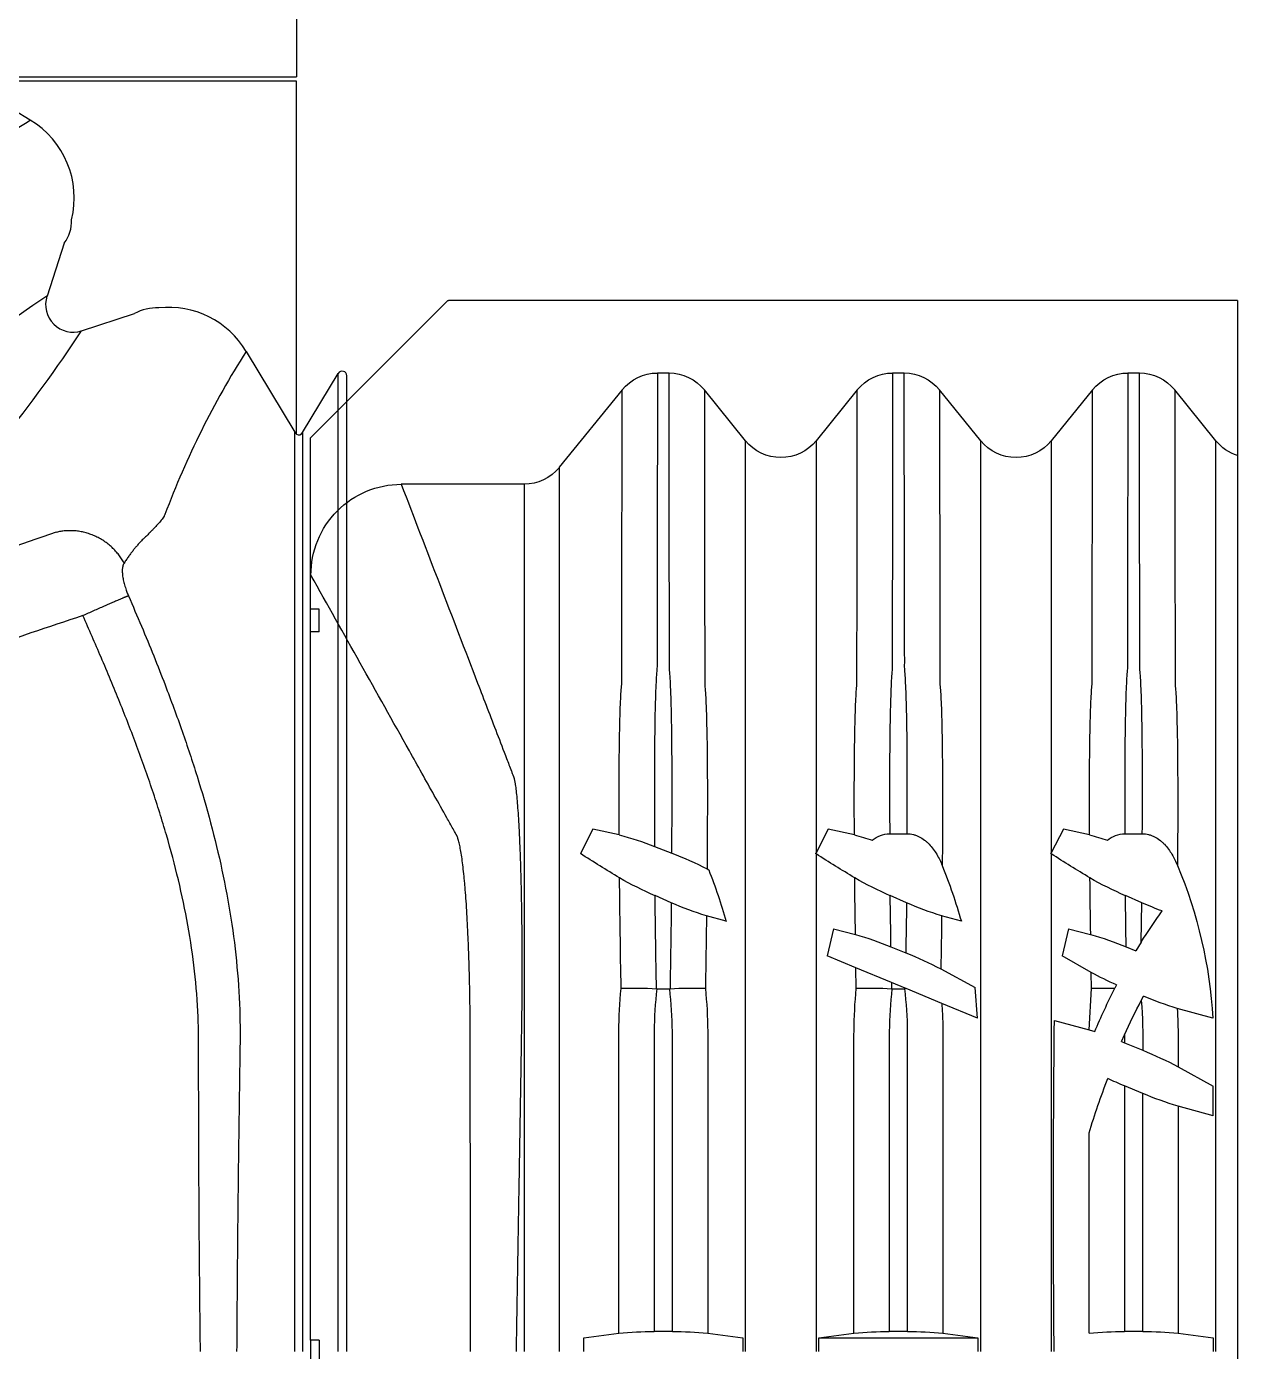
# Model space of a CAD drawing. Header units: millimetres. Extents: x -455371 to 117772, y -78417 to 116564.
# Drawn here: x -26198.7 to -25933, y 57300.9 to 57591.5 of the extents above; entities that cross this region are included whole.
import ezdxf

# ---------------------------------------------------------------- set-up
doc = ezdxf.new("R2010")
doc.units = ezdxf.units.MM
doc.layers.get('0').update_dxf_attribs({"color": 255})
doc.layers.add('BETON-STOP', color=141, linetype='Continuous')
doc.layers.add('Contorno-Cupolex', color=3, linetype='Continuous')
doc.layers.add('quote', color=5, linetype='Continuous', lineweight=15)

# ---------------------------------------------------------------- blocks, each defined once
blk = doc.blocks.new('Cupolex H50')
at = {"layer": 'Contorno-Cupolex', "linetype": 'Continuous'}
for p, q in [((19748.808, 10220.335), (19741.568, 10220.335)), ((19742.979, 10219.487), (19741.568, 10220.335)), ((19748.808, 10212.618), (19748.808, 10220.335)), ((19743.723, 10216.79), (19743.347, 10215.632)), ((19744.105, 10214.873), (19745.264, 10215.25)), ((19747.709, 10214.424), (19748.773, 10212.653)), ((19748.944, 10212.646), (19749.723, 10213.942)), ((19749.908, 10213.89), (19749.908, 10192.535)), ((19748.808, 10212.611), (19748.808, 10212.618)), ((19748.808, 10172.452), (19748.808, 10164.735)), ((19741.092, 10164.735), (19748.808, 10164.735))]:
    blk.add_line(p, q, dxfattribs=at)
for centre, radius, start, end in [((19732.671, 10235.755), 19.259, 290.4679, 302.3618), ((19741.956, 10217.783), 1.987, 346.0465, 59.0112), ((19743.106, 10217.267), 0.78, 322.3447, 2.7204), ((19759.615, 10190.882), 29.618, 123.3171, 134.7243), ((19743.918, 10215.445), 0.601, 161.8666, 288.1334), ((19745.761, 10214.347), 1.031, 88.098, 118.852), ((19746.005, 10213.401), 1.987, 30.9871, 96.0571), ((19719.313, 10231.176), 29.672, 315.2861, 326.6725), ((19763.951, 10204.095), 19.248, 147.544, 159.4332), ((19749.809, 10213.891), 0.0998, 359.2777, 149.0372), ((19748.859, 10212.705), 0.1, 210.9328, 239.6717), ((19748.858, 10212.696), 0.0994, 239.7705, 329.2578), ((19764.872, 10146.017), 67.882, 108.3064, 112.52778), ((19769.413, 10131.006), 81.647, 108.03721, 111.39913)]:
    blk.add_arc(centre, radius, start, end, dxfattribs=at)
for points, knots in [([(19749.723, 10207.324), (19749.723, 10207.363), (19749.723, 10207.398), (19749.723, 10207.46), (19749.723, 10207.485), (19749.723, 10207.704), (19749.723, 10207.899), (19749.723, 10208.484), (19749.723, 10208.874), (19749.723, 10210.825), (19749.723, 10212.385), (19749.723, 10213.942)], [0.2969026, 0.2969026, 0.2969026, 0.2969026, 0.3046875, 0.3046875, 0.3125, 0.3125, 0.375, 0.375, 0.5, 0.5, 1, 1, 1, 1]), ([(19748.773, 10197.227), (19748.773, 10197.476), (19748.773, 10197.725), (19748.773, 10198.276), (19748.773, 10198.579), (19748.773, 10199.183), (19748.773, 10199.485), (19748.773, 10200.088), (19748.773, 10200.39), (19748.773, 10200.988), (19748.773, 10201.279), (19748.773, 10201.848), (19748.773, 10202.126), (19748.773, 10202.668), (19748.773, 10202.933), (19748.773, 10203.687), (19748.773, 10204.141), (19748.773, 10204.948), (19748.773, 10205.286), (19748.773, 10205.693), (19748.773, 10205.813), (19748.773, 10206.011), (19748.773, 10206.089), (19748.773, 10206.182), (19748.773, 10206.207), (19748.773, 10206.254), (19748.773, 10206.278), (19748.773, 10206.348), (19748.773, 10206.396), (19748.773, 10206.631), (19748.773, 10206.819), (19748.773, 10207.385), (19748.773, 10207.761), (19748.773, 10209.646), (19748.773, 10211.153), (19748.773, 10212.653)], [0.0808693, 0.0808693, 0.0808693, 0.0808693, 0.09375, 0.09375, 0.109375, 0.109375, 0.125, 0.125, 0.140625, 0.140625, 0.15625, 0.15625, 0.171875, 0.171875, 0.1875, 0.1875, 0.21875, 0.21875, 0.25, 0.25, 0.265625, 0.265625, 0.28125, 0.28125, 0.2890625, 0.2890625, 0.296875, 0.296875, 0.3125, 0.3125, 0.375, 0.375, 0.5, 0.5, 1, 1, 1, 1]), ([(19745.929, 10210.856), (19745.928, 10210.853), (19745.925, 10210.846), (19745.919, 10210.833), (19745.906, 10210.809), (19745.876, 10210.759), (19745.825, 10210.696), (19745.76, 10210.625), (19745.708, 10210.569), (19745.655, 10210.514), (19745.61, 10210.469), (19745.57, 10210.428), (19745.538, 10210.397), (19745.505, 10210.365), (19745.458, 10210.322), (19745.399, 10210.263), (19745.337, 10210.194), (19745.283, 10210.129), (19745.235, 10210.07), (19745.186, 10210.007), (19745.137, 10209.939), (19745.086, 10209.868), (19745.052, 10209.817), (19745.035, 10209.792)], [0, 0, 0, 0, 0.016011, 0.032224, 0.064149, 0.128117, 0.255099, 0.326832, 0.398509, 0.451594, 0.506571, 0.540692, 0.57148, 0.599734, 0.634041, 0.695795, 0.755398, 0.795322, 0.835569, 0.876151, 0.917076, 0.958355, 1, 1, 1, 1]), ([(19748.944, 10210.731), (19748.944, 10209.866), (19748.944, 10209), (19748.944, 10207.757), (19748.944, 10207.381), (19748.944, 10206.816), (19748.944, 10206.628), (19748.944, 10206.393), (19748.944, 10206.345), (19748.944, 10206.251), (19748.944, 10206.21), (19748.944, 10206.085), (19748.944, 10206.006), (19748.944, 10205.81), (19748.944, 10205.69), (19748.944, 10205.281), (19748.944, 10204.944), (19748.944, 10204.343), (19748.944, 10204.127), (19748.944, 10203.673), (19748.944, 10203.435), (19748.944, 10202.686), (19748.944, 10202.135), (19748.944, 10201.284), (19748.944, 10200.995), (19748.944, 10200.404), (19748.944, 10200.101), (19748.944, 10199.496), (19748.944, 10199.193), (19748.944, 10198.588), (19748.944, 10198.285), (19748.944, 10197.377), (19748.944, 10196.772), (19748.944, 10195.104), (19748.944, 10194.041), (19748.944, 10192.978)], [0.2124485, 0.2124485, 0.2124485, 0.2124485, 0.5, 0.5, 0.625, 0.625, 0.6875, 0.6875, 0.703125, 0.703125, 0.71875, 0.71875, 0.734375, 0.734375, 0.75, 0.75, 0.78125, 0.78125, 0.796875, 0.796875, 0.8125, 0.8125, 0.84375, 0.84375, 0.859375, 0.859375, 0.875, 0.875, 0.890625, 0.890625, 0.90625, 0.90625, 0.9375, 0.9375, 0.9923835, 0.9923835, 0.9923835, 0.9923835]), ([(19745.035, 10209.792), (19745.033, 10209.789), (19745.029, 10209.782), (19745.023, 10209.771), (19745.018, 10209.759), (19745.013, 10209.747), (19745.009, 10209.733), (19745.006, 10209.719), (19745.003, 10209.704), (19744.997, 10209.672), (19744.994, 10209.616), (19744.999, 10209.527), (19745.015, 10209.425), (19745.038, 10209.332), (19745.062, 10209.254), (19745.08, 10209.201), (19745.097, 10209.154), (19745.113, 10209.114), (19745.124, 10209.087), (19745.13, 10209.074)], [0, 0, 0, 0, 0.031543, 0.062759, 0.093676, 0.12432, 0.154721, 0.184907, 0.214908, 0.244754, 0.371276, 0.495222, 0.622346, 0.74714, 0.810652, 0.87359, 0.915985, 0.958061, 1, 1, 1, 1]), ([(19745.13, 10209.074), (19745.226, 10208.852), (19745.415, 10208.415), (19745.683, 10207.765), (19745.984, 10207), (19746.307, 10206.125), (19746.754, 10204.783), (19747.123, 10203.419), (19747.385, 10202.017), (19747.519, 10200.951), (19747.572, 10200.056), (19747.576, 10199.431), (19747.571, 10199.077), (19747.562, 10198.553), (19747.552, 10197.768), (19747.533, 10196.369), (19747.514, 10194.625), (19747.505, 10193.229), (19747.5, 10192.535)], [0, 0, 0, 0, 0.042924, 0.084471, 0.124692, 0.188647, 0.249907, 0.375615, 0.438991, 0.50263, 0.566109, 0.597857, 0.613444, 0.628905, 0.690742, 0.752592, 0.876921, 1, 1, 1, 1]), ([(19746.707, 10192.535), (19746.703, 10192.885), (19746.695, 10193.585), (19746.682, 10194.984), (19746.673, 10196.383), (19746.669, 10197.783), (19746.667, 10198.57), (19746.668, 10199.094), (19746.668, 10199.435), (19746.655, 10200.025), (19746.59, 10200.865), (19746.442, 10201.867), (19746.232, 10202.86), (19746.013, 10203.678), (19745.816, 10204.328), (19745.606, 10204.976), (19745.319, 10205.782), (19744.941, 10206.753), (19744.545, 10207.706), (19744.267, 10208.337), (19744.133, 10208.64)], [0, 0, 0, 0, 0.063564, 0.127097, 0.254201, 0.31775, 0.381331, 0.397214, 0.41286, 0.44336, 0.504368, 0.565708, 0.627174, 0.688693, 0.719527, 0.750429, 0.81247, 0.874829, 0.93973, 1, 1, 1, 1]), ([(19749.723, 10199.303), (19749.723, 10199.365), (19749.723, 10199.426), (19749.723, 10199.642), (19749.723, 10199.796), (19749.723, 10200.258), (19749.723, 10200.564), (19749.723, 10201.176), (19749.723, 10201.482), (19749.723, 10202.373), (19749.723, 10202.938), (19749.723, 10203.745), (19749.723, 10204.008), (19749.723, 10204.507), (19749.723, 10204.744), (19749.723, 10205.195), (19749.723, 10205.409), (19749.723, 10205.813), (19749.723, 10206.004), (19749.723, 10206.525), (19749.723, 10206.812), (19749.723, 10207.148), (19749.723, 10207.245), (19749.723, 10207.324), (19749.723, 10207.324), (19749.723, 10207.324)], [0.1140744, 0.1140744, 0.1140744, 0.1140744, 0.1171875, 0.1171875, 0.125, 0.125, 0.140625, 0.140625, 0.15625, 0.15625, 0.1875, 0.1875, 0.203125, 0.203125, 0.21875, 0.21875, 0.234375, 0.234375, 0.25, 0.25, 0.28125, 0.28125, 0.296875, 0.296875, 0.2969026, 0.2969026, 0.2969026, 0.2969026]), ([(19749.723, 10192.535), (19749.723, 10193.771), (19749.723, 10195.007), (19749.723, 10196.861), (19749.723, 10197.479), (19749.723, 10198.406), (19749.723, 10198.716), (19749.723, 10199.118), (19749.723, 10199.21), (19749.723, 10199.303)], [0, 0, 0, 0, 0.0625, 0.0625, 0.09375, 0.09375, 0.109375, 0.109375, 0.1140744, 0.1140744, 0.1140744, 0.1140744]), ([(19748.773, 10192.535), (19748.773, 10193.744), (19748.773, 10194.952), (19748.773, 10196.516), (19748.773, 10196.872), (19748.773, 10197.227)], [0, 0, 0, 0, 0.0625, 0.0625, 0.08086931, 0.08086931, 0.08086931, 0.08086931])]:
    blk.add_open_spline(points, degree=3, knots=knots, dxfattribs=at)
for points in [[(19748.944, 10212.646), (19748.944, 10212.008), (19748.944, 10211.37), (19748.944, 10210.731)], [(19748.944, 10192.978), (19748.944, 10192.83), (19748.944, 10192.683), (19748.944, 10192.535)]]:
    blk.add_open_spline(points, degree=3, dxfattribs=at)
for points, weights in [([(19745.035, 10209.792), (19744.536, 10210.707), (19743.551, 10210.463)], [1, 0.77386842912, 1]), ([(19745.13, 10209.074), (19744.873, 10208.97), (19744.133, 10208.64)], [1, 0.838288024156, 1])]:
    blk.add_rational_spline(points, weights, degree=2, dxfattribs=at)
blk = doc.blocks.new('*U2216')
at = {"xscale": 10.01836209701863, "yscale": 10.01836209701863, "zscale": 10.01836209701863}
for p in [(-197296.95, -101829.74), (-197296.95, -102387.76)]:
    blk.add_blockref('Cupolex H50', p, dxfattribs=at)
blk = doc.blocks.new('*U2198')
at = {"layer": 'quote', "color": 0, "linetype": 'ByBlock', "lineweight": -2, "transparency": 16777216}
blk.add_blockref('*U2216', (2710, -1285), dxfattribs=at)
blk = doc.blocks.new('Bs H50 tacca 4')
at = {"layer": 'BETON-STOP'}
for p, q in [((19692.858, 10009.839), (19692.858, 10055.839)), ((19672.558, 10032.589), (19672.558, 10033.089)), ((19672.747, 10032.589), (19672.747, 10033.089)), ((19678.543, 10032.839), (19678.543, 10032.539)), ((19682.024, 10032.539), (19682.024, 10032.839)), ((19683.693, 10032.839), (19683.693, 10032.539)), ((19687.174, 10032.539), (19687.174, 10032.839)), ((19692.324, 10032.539), (19692.324, 10032.839)), ((19672.558, 10032.589), (19672.558, 10017.089)), ((19672.747, 10032.589), (19672.558, 10032.589)), ((19678.543, 10032.539), (19679.31, 10032.441)), ((19680.484, 10032.402), (19680.083, 10032.402)), ((19681.257, 10032.441), (19682.024, 10032.539)), ((19683.693, 10032.539), (19684.46, 10032.441)), ((19683.693, 10032.539), (19687.174, 10032.539)), ((19685.634, 10032.402), (19685.233, 10032.402)), ((19686.407, 10032.441), (19687.174, 10032.539)), ((19690.784, 10032.402), (19690.383, 10032.402)), ((19690.383, 10027.026), (19690.383, 10032.402)), ((19690.784, 10032.402), (19690.784, 10027.192)), ((19691.557, 10032.441), (19692.324, 10032.539)), ((19692.324, 10027.682), (19691.557, 10027.47)), ((19692.324, 10027.682), (19692.324, 10027.032)), ((19690.784, 10027.192), (19690.383, 10027.026)), ((19691.557, 10026.608), (19692.324, 10027.032)), ((19690.319, 10026.054), (19690.383, 10026.08)), ((19690.319, 10026.054), (19690.383, 10025.911)), ((19690.383, 10026.08), (19690.784, 10026.246)), ((19690.383, 10025.911), (19690.383, 10026.08)), ((19688.849, 10025.593), (19689.611, 10025.802)), ((19689.611, 10025.802), (19689.732, 10025.838)), ((19689.611, 10025.802), (19689.661, 10024.891)), ((19687.166, 10025.545), (19686.383, 10025.221)), ((19687.166, 10025.545), (19687.111, 10024.873)), ((19692.316, 10025.545), (19691.54, 10025.33)), ((19686.383, 10025.221), (19685.603, 10024.898)), ((19690.751, 10025.156), (19690.799, 10025.064)), ((19680.135, 10024.899), (19680.142, 10024.899)), ((19680.142, 10024.899), (19680.425, 10024.899)), ((19680.425, 10024.899), (19680.432, 10024.899)), ((19684.511, 10024.891), (19684.504, 10024.442)), ((19685.282, 10024.765), (19685.285, 10024.899)), ((19685.582, 10024.889), (19685.282, 10024.765)), ((19685.285, 10024.899), (19685.292, 10024.899)), ((19685.292, 10024.899), (19685.575, 10024.899)), ((19685.575, 10024.899), (19685.582, 10024.899)), ((19685.603, 10024.898), (19685.582, 10024.899)), ((19685.582, 10024.899), (19685.582, 10024.889)), ((19685.603, 10024.898), (19685.582, 10024.889)), ((19686.363, 10024.466), (19687.111, 10024.873)), ((19689.661, 10024.891), (19689.655, 10024.542)), ((19690.212, 10024.817), (19690.175, 10024.889)), ((19685.282, 10024.765), (19684.504, 10024.442)), ((19689.655, 10024.542), (19689.02, 10024.18)), ((19684.504, 10024.442), (19683.87, 10024.18)), ((19684.01, 10023.589), (19683.87, 10024.18)), ((19685.27, 10023.984), (19685.595, 10024.114)), ((19689.16, 10023.589), (19689.02, 10024.18)), ((19690.42, 10023.984), (19690.634, 10024.07)), ((19690.748, 10023.884), (19690.634, 10024.07)), ((19684.01, 10023.589), (19684.492, 10023.714)), ((19689.16, 10023.589), (19689.642, 10023.714)), ((19690.748, 10023.884), (19690.76, 10023.017)), ((19681.661, 10023.424), (19681.23, 10023.304)), ((19686.811, 10023.424), (19686.38, 10023.304)), ((19680.46, 10023.017), (19680.105, 10022.862)), ((19685.61, 10023.017), (19685.255, 10022.862)), ((19690.76, 10023.017), (19690.405, 10022.862)), ((19681.242, 10022.278), (19681.279, 10022.298)), ((19678.745, 10021.408), (19678.47, 10021.943)), ((19680.094, 10021.787), (19680.471, 10021.933)), ((19683.631, 10021.95), (19683.62, 10021.943)), ((19683.62, 10021.943), (19683.631, 10021.923)), ((19683.895, 10021.408), (19683.631, 10021.923)), ((19688.781, 10021.95), (19688.77, 10021.943)), ((19688.77, 10021.943), (19688.781, 10021.923)), ((19689.045, 10021.408), (19688.781, 10021.923)), ((19679.319, 10021.534), (19678.745, 10021.408)), ((19684.469, 10021.534), (19683.895, 10021.408)), ((19685.243, 10021.508), (19685.624, 10021.508)), ((19689.619, 10021.534), (19689.045, 10021.408)), ((19690.393, 10021.508), (19690.774, 10021.508)), ((19672.747, 10017.089), (19672.558, 10017.089)), ((19672.558, 10017.089), (19672.558, 10016.589)), ((19672.747, 10017.089), (19672.747, 10016.589)), ((19672.558, 10016.589), (19672.558, 10012.839)), ((19672.747, 10016.589), (19672.558, 10016.589)), ((19677.236, 10013.858), (19674.546, 10013.858)), ((19679.383, 10011.794), (19678.008, 10013.488)), ((19672.558, 10012.839), (19675.568, 10009.839)), ((19682.085, 10012.905), (19681.184, 10011.794)), ((19684.533, 10011.794), (19683.631, 10012.905)), ((19687.235, 10012.905), (19686.334, 10011.794)), ((19689.683, 10011.794), (19688.781, 10012.905)), ((19692.385, 10012.905), (19691.484, 10011.794)), ((19680.411, 10011.424), (19680.156, 10011.424)), ((19685.561, 10011.424), (19685.306, 10011.424)), ((19690.711, 10011.424), (19690.456, 10011.424)), ((19675.568, 10009.839), (19675.579, 10009.839)), ((19692.858, 10009.839), (19675.579, 10009.839))]:
    blk.add_line(p, q, dxfattribs=at)
for centre, radius, start, end in [((2553.481, 10023.349), 17123.758, 359.9682458, 0.0317539), ((20065.034, 10029.518), 376.206, 179.49431, 180.5979), ((19680.019, 10038.91), 6.508, 263.7467, 270.5633), ((19680.536, 10039.148), 6.746, 269.5571, 276.1329), ((19685.169, 10038.91), 6.508, 263.7467, 270.5633), ((19685.686, 10039.148), 6.746, 269.5571, 276.1329), ((19690.319, 10038.91), 6.508, 263.7467, 270.5633), ((19690.836, 10039.148), 6.746, 269.5571, 276.1329), ((19705.558, 10032.839), 16.65, 196.695, 201.0224), ((19693.647, 10020.46), 7.315, 106.6014, 113.039), ((19694.484, 10017.116), 10.725, 112.48, 114.6154), ((19687.603, 10034.049), 8.426, 292.1768, 297.9822), ((19671.171, 10026.231), 20.389, 357.4673, 1.0599), ((19679.604, 10026.035), 11.182, 355.4915, 1.0836), ((19703.083, 10031.488), 14.498, 202.9378, 207.0784), ((19705.558, 10032.839), 16.682, 204.537, 207.423), ((19682.218, 10026.124), 10.115, 337.204, 356.7172), ((19693.586, 10018.449), 7.179, 106.5599, 112.8486), ((20031.969, 10018.655), 352.663, 178.9869, 179.37962), ((19679.654, 10033.818), 8.932, 268.1218, 273.0874), ((20098.832, 10017.694), 418.759, 179.01414, 179.29279), ((19680.913, 10033.818), 8.932, 266.9126, 271.8782), ((19237.634, 10017.317), 442.863, 0.73746, 0.98095), ((19111.745, 10015.246), 569.543, 0.81069, 0.97029), ((19684.804, 10033.818), 8.932, 268.1218, 273.0874), ((19693.121, 10018.237), 7.195, 113.8499, 118.8003), ((19689.941, 10032.001), 7.116, 267.7431, 271.8822), ((19682.588, 10031.697), 8.157, 291.6267, 297.5629), ((19250.396, 10017.257), 436.026, 0.79467, 0.94735), ((19682.612, 10030.383), 6.93, 285.7431, 292.5557), ((20008.511, 10018.99), 323.28, 179.11496, 179.31372), ((19336.282, 10018.626), 349.356, 0.7202, 0.90021), ((19687.762, 10030.383), 6.93, 285.7431, 292.5557), ((20013.661, 10018.99), 323.28, 179.11496, 179.31372), ((19925.582, 10020.051), 241.117, 179.12954, 179.42423), ((19930.732, 10020.051), 241.117, 179.12954, 179.42423), ((19701.177, 10030.356), 12.274, 211.8239, 215.6812), ((19669.39, 10026.959), 12.77, 338.5951, 343.9327), ((19674.405, 10027.002), 12.912, 338.1933, 343.9131), ((19683.074, 10017.184), 6.392, 106.7661, 114.1399), ((19688.224, 10017.184), 6.392, 106.7661, 114.1399), ((19694.279, 10014.933), 8.817, 110.3864, 113.5188), ((19682.961, 10016.173), 7.274, 113.1216, 119.9777), ((19688.111, 10016.173), 7.274, 113.1216, 119.9777), ((19693.261, 10016.173), 7.274, 113.1216, 119.9777), ((19698.453, 9990.638), 37.139, 120.9975, 122.5513), ((19677.832, 10028.868), 7.42, 290.8357, 297.3599), ((19703.713, 9990.459), 37.349, 121.0006, 122.527), ((19708.863, 9990.459), 37.349, 121.0006, 122.527), ((19677.802, 10027.504), 6.159, 284.2636, 291.852), ((19683.423, 10025.861), 4.451, 283.5966, 288.8246), ((19685.256, 10022.14), 0.633, 231.1137, 268.7361), ((19688.573, 10025.861), 4.451, 283.5966, 288.8246), ((19690.406, 10022.14), 0.633, 231.1137, 268.7361), ((19674.551, 10015.839), 1.981, 179.6725, 269.8751), ((19677.234, 10012.863), 0.995, 38.9222, 89.9155), ((19682.858, 10012.283), 0.992, 38.8507, 141.1493), ((19688.008, 10012.283), 0.992, 38.8507, 141.1493), ((19693.158, 10012.283), 0.992, 107.5957, 141.1493), ((19680.157, 10012.419), 0.995, 218.9229, 269.9147), ((19680.409, 10012.419), 0.996, 270.0934, 321.069), ((19685.307, 10012.419), 0.995, 218.9229, 269.9147), ((19685.559, 10012.419), 0.996, 270.0934, 321.069), ((19690.457, 10012.419), 0.995, 218.9229, 269.9147), ((19690.709, 10012.419), 0.996, 270.0934, 321.069)]:
    blk.add_arc(centre, radius, start, end, dxfattribs=at)
for points, knots in [([(19676.066, 10032.839), (19676.064, 10031.666), (19676.062, 10030.493), (19676.06, 10028.733), (19676.059, 10028.146), (19676.058, 10027.266), (19676.058, 10026.973), (19676.057, 10026.607), (19676.057, 10026.533), (19676.057, 10026.387), (19676.057, 10026.314), (19676.057, 10026.204), (19676.057, 10026.167), (19676.057, 10026.111), (19676.057, 10026.093), (19676.057, 10026.056), (19676.057, 10026.037), (19676.057, 10025.982), (19676.057, 10025.946), (19676.057, 10025.896), (19676.057, 10025.88), (19676.056, 10025.849), (19676.056, 10025.833), (19676.056, 10025.756), (19676.056, 10025.696), (19676.055, 10025.576), (19676.055, 10025.515), (19676.053, 10025.334), (19676.052, 10025.215), (19676.048, 10024.983), (19676.046, 10024.869), (19676.041, 10024.644), (19676.038, 10024.532), (19676.032, 10024.311), (19676.028, 10024.202), (19676.022, 10024.04), (19676.02, 10023.986), (19676.016, 10023.88), (19676.014, 10023.827), (19676.007, 10023.671), (19676.002, 10023.57), (19675.992, 10023.375), (19675.986, 10023.28), (19675.975, 10023.096), (19675.969, 10023.007), (19675.957, 10022.834), (19675.95, 10022.751), (19675.94, 10022.631), (19675.936, 10022.592), (19675.929, 10022.515), (19675.926, 10022.478), (19675.915, 10022.369), (19675.908, 10022.3), (19675.892, 10022.171), (19675.885, 10022.111), (19675.869, 10021.998), (19675.861, 10021.946), (19675.844, 10021.849), (19675.836, 10021.805), (19675.819, 10021.725), (19675.81, 10021.69), (19675.797, 10021.642), (19675.793, 10021.628), (19675.786, 10021.607), (19675.784, 10021.6), (19675.78, 10021.588), (19675.777, 10021.582), (19675.773, 10021.57), (19675.771, 10021.565), (19675.766, 10021.555), (19675.764, 10021.55), (19675.761, 10021.543), (19675.76, 10021.541), (19675.758, 10021.537), (19675.757, 10021.535), (19675.754, 10021.531), (19675.753, 10021.529), (19675.751, 10021.525), (19675.75, 10021.523), (19675.747, 10021.519), (19675.746, 10021.516), (19675.744, 10021.512), (19675.742, 10021.51), (19675.74, 10021.505), (19675.738, 10021.502), (19675.735, 10021.497), (19675.734, 10021.495), (19675.727, 10021.482), (19675.721, 10021.472), (19675.704, 10021.441), (19675.693, 10021.421), (19675.636, 10021.319), (19675.59, 10021.238), (19675.453, 10020.994), (19675.362, 10020.831), (19675.088, 10020.343), (19674.906, 10020.017), (19674.006, 10018.411), (19673.288, 10017.131), (19672.57, 10015.85)], [0, 0, 0, 0, 0.063018, 0.063018, 0.094527, 0.094527, 0.110281, 0.110281, 0.11422, 0.11422, 0.118158, 0.118158, 0.120128, 0.120128, 0.121112, 0.121112, 0.122097, 0.122097, 0.124066, 0.124066, 0.125051, 0.125051, 0.126036, 0.126036, 0.129974, 0.129974, 0.133913, 0.133913, 0.14179, 0.14179, 0.149667, 0.149667, 0.157545, 0.157545, 0.165422, 0.165422, 0.16936, 0.16936, 0.173299, 0.173299, 0.181176, 0.181176, 0.189054, 0.189054, 0.196931, 0.196931, 0.204808, 0.204808, 0.208747, 0.208747, 0.212685, 0.212685, 0.220562, 0.220562, 0.22844, 0.22844, 0.236317, 0.236317, 0.244194, 0.244194, 0.252071, 0.252071, 0.25601, 0.25601, 0.257979, 0.257979, 0.259949, 0.259949, 0.261918, 0.261918, 0.263887, 0.263887, 0.264872, 0.264872, 0.265857, 0.265857, 0.266841, 0.266841, 0.267826, 0.267826, 0.268811, 0.268811, 0.269795, 0.269795, 0.27078, 0.27078, 0.271764, 0.271764, 0.275703, 0.275703, 0.28358, 0.28358, 0.315089, 0.315089, 0.378107, 0.378107, 0.504143, 0.504143, 1, 1, 1, 1]), ([(19674.546, 10013.858), (19675.104, 10015.309), (19675.661, 10016.759), (19676.36, 10018.577), (19676.501, 10018.944), (19676.712, 10019.494), (19676.782, 10019.677), (19676.888, 10019.952), (19676.923, 10020.043), (19676.967, 10020.158), (19676.976, 10020.181), (19676.989, 10020.215), (19676.994, 10020.227), (19676.999, 10020.241), (19677, 10020.244), (19677.003, 10020.25), (19677.004, 10020.253), (19677.006, 10020.258), (19677.007, 10020.261), (19677.009, 10020.266), (19677.01, 10020.268), (19677.011, 10020.273), (19677.012, 10020.276), (19677.014, 10020.281), (19677.014, 10020.284), (19677.016, 10020.289), (19677.017, 10020.292), (19677.018, 10020.298), (19677.019, 10020.302), (19677.021, 10020.311), (19677.023, 10020.318), (19677.026, 10020.333), (19677.028, 10020.341), (19677.031, 10020.358), (19677.032, 10020.366), (19677.035, 10020.384), (19677.037, 10020.393), (19677.042, 10020.422), (19677.045, 10020.442), (19677.054, 10020.507), (19677.06, 10020.555), (19677.072, 10020.663), (19677.078, 10020.723), (19677.089, 10020.854), (19677.094, 10020.924), (19677.105, 10021.074), (19677.11, 10021.154), (19677.12, 10021.324), (19677.125, 10021.414), (19677.132, 10021.556), (19677.134, 10021.604), (19677.138, 10021.704), (19677.141, 10021.755), (19677.147, 10021.91), (19677.151, 10022.018), (19677.158, 10022.24), (19677.161, 10022.355), (19677.168, 10022.591), (19677.17, 10022.713), (19677.176, 10022.963), (19677.178, 10023.092), (19677.181, 10023.29), (19677.182, 10023.357), (19677.183, 10023.492), (19677.184, 10023.56), (19677.186, 10023.764), (19677.187, 10023.903), (19677.188, 10024.183), (19677.189, 10024.324), (19677.188, 10024.612), (19677.188, 10024.757), (19677.186, 10025.052), (19677.185, 10025.202), (19677.183, 10025.426), (19677.182, 10025.5), (19677.18, 10025.649), (19677.179, 10025.724), (19677.178, 10025.817), (19677.177, 10025.835), (19677.177, 10025.873), (19677.176, 10025.891), (19677.176, 10025.947), (19677.175, 10025.983), (19677.174, 10026.038), (19677.174, 10026.057), (19677.173, 10026.093), (19677.173, 10026.112), (19677.172, 10026.167), (19677.171, 10026.203), (19677.17, 10026.313), (19677.168, 10026.387), (19677.166, 10026.533), (19677.165, 10026.606), (19677.159, 10026.973), (19677.154, 10027.266), (19677.139, 10028.146), (19677.13, 10028.733), (19677.101, 10030.493), (19677.082, 10031.666), (19677.062, 10032.839)], [0, 0, 0, 0, 0.497274, 0.497274, 0.622956, 0.622956, 0.685796, 0.685796, 0.717217, 0.717217, 0.725072, 0.725072, 0.728999, 0.728999, 0.729981, 0.729981, 0.730963, 0.730963, 0.731945, 0.731945, 0.732927, 0.732927, 0.733909, 0.733909, 0.734891, 0.734891, 0.735873, 0.735873, 0.736854, 0.736854, 0.738818, 0.738818, 0.740782, 0.740782, 0.742746, 0.742746, 0.74471, 0.74471, 0.748637, 0.748637, 0.756492, 0.756492, 0.764347, 0.764347, 0.772202, 0.772202, 0.780057, 0.780057, 0.787913, 0.787913, 0.79184, 0.79184, 0.795768, 0.795768, 0.803623, 0.803623, 0.811478, 0.811478, 0.819333, 0.819333, 0.827188, 0.827188, 0.831116, 0.831116, 0.835043, 0.835043, 0.842898, 0.842898, 0.850753, 0.850753, 0.858608, 0.858608, 0.866463, 0.866463, 0.870391, 0.870391, 0.874319, 0.874319, 0.8753, 0.8753, 0.876282, 0.876282, 0.878246, 0.878246, 0.879228, 0.879228, 0.88021, 0.88021, 0.882174, 0.882174, 0.886101, 0.886101, 0.890029, 0.890029, 0.905739, 0.905739, 0.937159, 0.937159, 1, 1, 1, 1]), ([(19678.008, 10013.488), (19678.008, 10013.537), (19678.008, 10013.586), (19678.008, 10013.842), (19678.008, 10014.05), (19678.008, 10014.679), (19678.008, 10015.102), (19678.008, 10016.377), (19678.008, 10017.238), (19678.008, 10018.314), (19678.008, 10018.529), (19678.008, 10018.96), (19678.008, 10019.175), (19678.008, 10019.497), (19678.008, 10019.604), (19678.008, 10019.739), (19678.008, 10019.766), (19678.008, 10019.807), (19678.008, 10019.82), (19678.008, 10019.84), (19678.008, 10019.847), (19678.008, 10019.861), (19678.008, 10019.867), (19678.008, 10019.881), (19678.008, 10019.887), (19678.008, 10019.897), (19678.008, 10019.9), (19678.008, 10019.906), (19678.008, 10019.909), (19678.008, 10019.917), (19678.008, 10019.923), (19678.008, 10019.935), (19678.008, 10019.941), (19678.008, 10019.96), (19678.008, 10019.974), (19678.008, 10019.995), (19678.008, 10020.003), (19678.008, 10020.018), (19678.008, 10020.026), (19678.008, 10020.066), (19678.008, 10020.102), (19678.008, 10020.182), (19678.008, 10020.226), (19678.008, 10020.368), (19678.008, 10020.477), (19678.008, 10020.724), (19678.008, 10020.862), (19678.008, 10021.165), (19678.008, 10021.33), (19678.008, 10021.685), (19678.008, 10021.874), (19678.008, 10022.273), (19678.008, 10022.483), (19678.008, 10022.811), (19678.008, 10022.923), (19678.008, 10023.15), (19678.008, 10023.265), (19678.008, 10023.614), (19678.008, 10023.853), (19678.008, 10024.337), (19678.008, 10024.582), (19678.008, 10024.96), (19678.008, 10025.087), (19678.008, 10025.28), (19678.008, 10025.345), (19678.008, 10025.476), (19678.008, 10025.542), (19678.008, 10025.677), (19678.008, 10025.747), (19678.008, 10025.837), (19678.008, 10025.856), (19678.008, 10025.893), (19678.008, 10025.911), (19678.008, 10025.967), (19678.008, 10026.005), (19678.008, 10026.084), (19678.008, 10026.125), (19678.008, 10026.21), (19678.008, 10026.254), (19678.008, 10026.383), (19678.008, 10026.47), (19678.008, 10026.901), (19678.008, 10027.244), (19678.008, 10028.275), (19678.008, 10028.963), (19678.008, 10030.338), (19678.008, 10031.026), (19678.008, 10032.089), (19678.008, 10032.464), (19678.008, 10032.839)], [0, 0, 0, 0, 0.016163, 0.016163, 0.085094, 0.085094, 0.222956, 0.222956, 0.498682, 0.498682, 0.567613, 0.567613, 0.636544, 0.636544, 0.67101, 0.67101, 0.679626, 0.679626, 0.683934, 0.683934, 0.686089, 0.686089, 0.688243, 0.688243, 0.690397, 0.690397, 0.691474, 0.691474, 0.692551, 0.692551, 0.694705, 0.694705, 0.696859, 0.696859, 0.701167, 0.701167, 0.703321, 0.703321, 0.705475, 0.705475, 0.714092, 0.714092, 0.722708, 0.722708, 0.739941, 0.739941, 0.757174, 0.757174, 0.774407, 0.774407, 0.79164, 0.79164, 0.808872, 0.808872, 0.817489, 0.817489, 0.826105, 0.826105, 0.843338, 0.843338, 0.860571, 0.860571, 0.869187, 0.869187, 0.873495, 0.873495, 0.877804, 0.877804, 0.882112, 0.882112, 0.883189, 0.883189, 0.884266, 0.884266, 0.88642, 0.88642, 0.888574, 0.888574, 0.890728, 0.890728, 0.895036, 0.895036, 0.912269, 0.912269, 0.946735, 0.946735, 0.981201, 0.981201, 1, 1, 1, 1]), ([(19682.085, 10032.839), (19682.085, 10031.638), (19682.085, 10030.437), (19682.085, 10028.635), (19682.085, 10028.035), (19682.085, 10027.134), (19682.085, 10026.834), (19682.085, 10026.383), (19682.085, 10026.233), (19682.085, 10025.933), (19682.085, 10025.783), (19682.086, 10025.333), (19682.086, 10025.033), (19682.086, 10024.434), (19682.086, 10024.14), (19682.086, 10023.568), (19682.086, 10023.289), (19682.086, 10022.746), (19682.086, 10022.48), (19682.086, 10021.725), (19682.086, 10021.274), (19682.086, 10020.478), (19682.086, 10020.151), (19682.086, 10019.767), (19682.086, 10019.656), (19682.086, 10019.477), (19682.085, 10019.408), (19682.085, 10019.309), (19682.085, 10019.264), (19682.085, 10019.171), (19682.085, 10019.124), (19682.085, 10018.89), (19682.085, 10018.703), (19682.085, 10018.143), (19682.085, 10017.768), (19682.085, 10015.897), (19682.085, 10014.402), (19682.085, 10012.905)], [0, 0, 0, 0, 0.0625, 0.0625, 0.09375, 0.09375, 0.109375, 0.109375, 0.117188, 0.117188, 0.125, 0.125, 0.140625, 0.140625, 0.15625, 0.15625, 0.171875, 0.171875, 0.1875, 0.1875, 0.21875, 0.21875, 0.25, 0.25, 0.265625, 0.265625, 0.28125, 0.28125, 0.296875, 0.296875, 0.3125, 0.3125, 0.375, 0.375, 0.5, 0.5, 1, 1, 1, 1]), ([(19683.631, 10021.95), (19683.631, 10022.326), (19683.631, 10022.725), (19683.63, 10023.356), (19683.63, 10023.572), (19683.63, 10024.015), (19683.63, 10024.241), (19683.631, 10024.92), (19683.631, 10025.379), (19683.631, 10026.078), (19683.631, 10026.311), (19683.631, 10026.777), (19683.631, 10027.011), (19683.631, 10029.109), (19683.631, 10030.974), (19683.631, 10032.839)], [0, 0, 0, 0, 0.125, 0.125, 0.1875, 0.1875, 0.25, 0.25, 0.375, 0.375, 0.4375, 0.4375, 0.5, 0.5, 1, 1, 1, 1]), ([(19687.235, 10032.839), (19687.235, 10031.638), (19687.235, 10030.437), (19687.235, 10028.635), (19687.235, 10028.035), (19687.235, 10027.134), (19687.235, 10026.834), (19687.235, 10026.383), (19687.235, 10026.233), (19687.235, 10025.933), (19687.235, 10025.783), (19687.236, 10025.333), (19687.236, 10025.033), (19687.236, 10024.434), (19687.236, 10024.14), (19687.236, 10023.568), (19687.236, 10023.289), (19687.236, 10022.746), (19687.236, 10022.48), (19687.236, 10021.725), (19687.236, 10021.274), (19687.236, 10020.478), (19687.236, 10020.151), (19687.236, 10019.767), (19687.236, 10019.656), (19687.236, 10019.477), (19687.235, 10019.408), (19687.235, 10019.309), (19687.235, 10019.264), (19687.235, 10019.171), (19687.235, 10019.124), (19687.235, 10018.89), (19687.235, 10018.703), (19687.235, 10018.143), (19687.235, 10017.768), (19687.235, 10015.897), (19687.235, 10014.402), (19687.235, 10012.905)], [0, 0, 0, 0, 0.0625, 0.0625, 0.09375, 0.09375, 0.109375, 0.109375, 0.117187, 0.117187, 0.125, 0.125, 0.140625, 0.140625, 0.15625, 0.15625, 0.171875, 0.171875, 0.1875, 0.1875, 0.21875, 0.21875, 0.25, 0.25, 0.265625, 0.265625, 0.28125, 0.28125, 0.296875, 0.296875, 0.3125, 0.3125, 0.375, 0.375, 0.5, 0.5, 1, 1, 1, 1]), ([(19688.781, 10021.95), (19688.781, 10022.326), (19688.781, 10022.725), (19688.78, 10023.356), (19688.78, 10023.572), (19688.78, 10024.015), (19688.78, 10024.241), (19688.781, 10024.92), (19688.781, 10025.379), (19688.781, 10026.078), (19688.781, 10026.311), (19688.781, 10026.777), (19688.781, 10027.011), (19688.781, 10029.109), (19688.781, 10030.974), (19688.781, 10032.839)], [0, 0, 0, 0, 0.125, 0.125, 0.1875, 0.1875, 0.25, 0.25, 0.375, 0.375, 0.4375, 0.4375, 0.5, 0.5, 1, 1, 1, 1]), ([(19692.385, 10032.839), (19692.385, 10031.638), (19692.385, 10030.437), (19692.385, 10028.635), (19692.385, 10028.035), (19692.385, 10027.134), (19692.385, 10026.834), (19692.385, 10026.383), (19692.385, 10026.233), (19692.385, 10025.933), (19692.385, 10025.783), (19692.386, 10025.333), (19692.386, 10025.033), (19692.386, 10024.434), (19692.386, 10024.14), (19692.386, 10023.568), (19692.386, 10023.289), (19692.386, 10022.746), (19692.386, 10022.48), (19692.386, 10021.725), (19692.386, 10021.274), (19692.386, 10020.478), (19692.386, 10020.151), (19692.386, 10019.767), (19692.386, 10019.656), (19692.386, 10019.477), (19692.385, 10019.408), (19692.385, 10019.309), (19692.385, 10019.264), (19692.385, 10019.171), (19692.385, 10019.124), (19692.385, 10018.89), (19692.385, 10018.703), (19692.385, 10018.143), (19692.385, 10017.768), (19692.385, 10015.897), (19692.385, 10014.402), (19692.385, 10012.905)], [0, 0, 0, 0, 0.0625, 0.0625, 0.09375, 0.09375, 0.109375, 0.109375, 0.117188, 0.117188, 0.125, 0.125, 0.140625, 0.140625, 0.15625, 0.15625, 0.171875, 0.171875, 0.1875, 0.1875, 0.21875, 0.21875, 0.25, 0.25, 0.265625, 0.265625, 0.28125, 0.28125, 0.296875, 0.296875, 0.3125, 0.3125, 0.375, 0.375, 0.5, 0.5, 1, 1, 1, 1]), ([(19679.31, 10032.441), (19679.31, 10031.182), (19679.31, 10029.924), (19679.31, 10028.036), (19679.31, 10027.407), (19679.31, 10026.62), (19679.31, 10026.463), (19679.31, 10026.227), (19679.31, 10026.149), (19679.31, 10025.991), (19679.31, 10025.913), (19679.313, 10025.519), (19679.33, 10025.205), (19679.361, 10024.891)], [0, 0, 0, 0, 0.5, 0.5, 0.75, 0.75, 0.8125, 0.8125, 0.84375, 0.84375, 0.875, 0.875, 1, 1, 1, 1]), ([(19680.142, 10024.899), (19680.105, 10025.211), (19680.086, 10025.524), (19680.083, 10025.915), (19680.083, 10025.993), (19680.083, 10026.149), (19680.083, 10026.227), (19680.083, 10026.462), (19680.083, 10026.618), (19680.083, 10027.4), (19680.083, 10028.025), (19680.083, 10029.901), (19680.083, 10031.152), (19680.083, 10032.402)], [0, 0, 0, 0, 0.125, 0.125, 0.15625, 0.15625, 0.1875, 0.1875, 0.25, 0.25, 0.5, 0.5, 1, 1, 1, 1]), ([(19680.484, 10032.402), (19680.484, 10031.152), (19680.484, 10029.901), (19680.484, 10028.025), (19680.484, 10027.4), (19680.484, 10026.618), (19680.484, 10026.462), (19680.484, 10026.227), (19680.484, 10026.149), (19680.484, 10025.993), (19680.484, 10025.915), (19680.481, 10025.524), (19680.461, 10025.211), (19680.425, 10024.899)], [0, 0, 0, 0, 0.5, 0.5, 0.75, 0.75, 0.8125, 0.8125, 0.84375, 0.84375, 0.875, 0.875, 1, 1, 1, 1]), ([(19681.206, 10024.891), (19681.237, 10025.204), (19681.254, 10025.519), (19681.257, 10025.912), (19681.257, 10025.991), (19681.256, 10026.148), (19681.257, 10026.226), (19681.257, 10026.462), (19681.257, 10026.62), (19681.257, 10027.406), (19681.256, 10028.036), (19681.257, 10029.923), (19681.257, 10031.182), (19681.257, 10032.441)], [0, 0, 0, 0, 0.125, 0.125, 0.15625, 0.15625, 0.1875, 0.1875, 0.25, 0.25, 0.5, 0.5, 1, 1, 1, 1]), ([(19684.46, 10032.441), (19684.46, 10031.182), (19684.46, 10029.924), (19684.46, 10028.036), (19684.46, 10027.407), (19684.46, 10026.62), (19684.46, 10026.463), (19684.46, 10026.227), (19684.46, 10026.149), (19684.46, 10025.991), (19684.46, 10025.913), (19684.463, 10025.519), (19684.48, 10025.205), (19684.511, 10024.891)], [0, 0, 0, 0, 0.5, 0.5, 0.75, 0.75, 0.8125, 0.8125, 0.84375, 0.84375, 0.875, 0.875, 1, 1, 1, 1]), ([(19685.292, 10024.899), (19685.255, 10025.211), (19685.236, 10025.524), (19685.233, 10025.915), (19685.233, 10025.993), (19685.233, 10026.149), (19685.233, 10026.227), (19685.233, 10026.462), (19685.233, 10026.618), (19685.233, 10027.4), (19685.233, 10028.025), (19685.233, 10029.901), (19685.233, 10031.152), (19685.233, 10032.402)], [0, 0, 0, 0, 0.125, 0.125, 0.15625, 0.15625, 0.1875, 0.1875, 0.25, 0.25, 0.5, 0.5, 1, 1, 1, 1]), ([(19685.634, 10032.402), (19685.634, 10031.152), (19685.634, 10029.901), (19685.634, 10028.025), (19685.634, 10027.4), (19685.634, 10026.618), (19685.634, 10026.462), (19685.634, 10026.227), (19685.634, 10026.149), (19685.634, 10025.993), (19685.634, 10025.915), (19685.631, 10025.524), (19685.611, 10025.211), (19685.575, 10024.899)], [0, 0, 0, 0, 0.5, 0.5, 0.75, 0.75, 0.8125, 0.8125, 0.84375, 0.84375, 0.875, 0.875, 1, 1, 1, 1]), ([(19686.383, 10025.221), (19686.394, 10025.371), (19686.4, 10025.521), (19686.406, 10025.747), (19686.406, 10025.822), (19686.407, 10025.973), (19686.406, 10026.048), (19686.406, 10026.424), (19686.407, 10026.725), (19686.406, 10027.627), (19686.406, 10028.229), (19686.407, 10030.034), (19686.407, 10031.237), (19686.407, 10032.441)], [0, 0, 0, 0, 0.0625, 0.0625, 0.09375, 0.09375, 0.125, 0.125, 0.25, 0.25, 0.5, 0.5, 1, 1, 1, 1]), ([(19681.184, 10011.794), (19681.184, 10013.057), (19681.186, 10014.323), (19681.189, 10016.222), (19681.19, 10016.855), (19681.192, 10017.646), (19681.192, 10017.804), (19681.193, 10018.042), (19681.193, 10018.121), (19681.193, 10018.22), (19681.192, 10018.239), (19681.195, 10018.281), (19681.199, 10018.306), (19681.206, 10018.387), (19681.21, 10018.452), (19681.217, 10018.604), (19681.221, 10018.692), (19681.228, 10018.89), (19681.231, 10019.002), (19681.24, 10019.366), (19681.244, 10019.648), (19681.248, 10020.126), (19681.249, 10020.295), (19681.25, 10020.652), (19681.25, 10020.841), (19681.248, 10021.423), (19681.246, 10021.837), (19681.242, 10022.278)], [0, 0, 0, 0, 0.5, 0.5, 0.75, 0.75, 0.8125, 0.8125, 0.84375, 0.84375, 0.851563, 0.851563, 0.859375, 0.859375, 0.875, 0.875, 0.890625, 0.890625, 0.90625, 0.90625, 0.9375, 0.9375, 0.953125, 0.953125, 0.96875, 0.96875, 1, 1, 1, 1]), ([(19680.471, 10021.933), (19680.475, 10021.487), (19680.477, 10021.07), (19680.478, 10020.293), (19680.476, 10019.929), (19680.471, 10019.287), (19680.467, 10019.005), (19680.458, 10018.641), (19680.455, 10018.53), (19680.447, 10018.329), (19680.444, 10018.242), (19680.436, 10018.089), (19680.432, 10018.025), (19680.425, 10017.944), (19680.422, 10017.92), (19680.42, 10017.877), (19680.42, 10017.858), (19680.42, 10017.759), (19680.42, 10017.68), (19680.42, 10017.442), (19680.419, 10017.284), (19680.417, 10016.492), (19680.417, 10015.858), (19680.413, 10013.956), (19680.411, 10012.689), (19680.411, 10011.424)], [0, 0, 0, 0, 0.03125, 0.03125, 0.0625, 0.0625, 0.09375, 0.09375, 0.109375, 0.109375, 0.125, 0.125, 0.140625, 0.140625, 0.148437, 0.148437, 0.15625, 0.15625, 0.1875, 0.1875, 0.25, 0.25, 0.5, 0.5, 1, 1, 1, 1]), ([(19683.631, 10012.905), (19683.631, 10014.113), (19683.631, 10015.32), (19683.631, 10017.132), (19683.631, 10017.736), (19683.631, 10018.642), (19683.631, 10018.943), (19683.631, 10019.283), (19683.631, 10019.319), (19683.631, 10019.399), (19683.631, 10019.453), (19683.631, 10019.65), (19683.631, 10019.829), (19683.63, 10020.283), (19683.63, 10020.56), (19683.631, 10021.185), (19683.631, 10021.535), (19683.631, 10021.923)], [0, 0, 0, 0, 0.5, 0.5, 0.75, 0.75, 0.875, 0.875, 0.890625, 0.890625, 0.90625, 0.90625, 0.9375, 0.9375, 0.96875, 0.96875, 1, 1, 1, 1]), ([(19685.624, 10021.508), (19685.671, 10021.508), (19685.716, 10021.514), (19685.782, 10021.53), (19685.804, 10021.537), (19685.847, 10021.553), (19685.869, 10021.562), (19685.93, 10021.593), (19685.969, 10021.618), (19686.024, 10021.66), (19686.041, 10021.675), (19686.076, 10021.706), (19686.092, 10021.722), (19686.171, 10021.805), (19686.225, 10021.879), (19686.319, 10022.037), (19686.359, 10022.12), (19686.393, 10022.206)], [0, 0, 0, 0, 0.125, 0.125, 0.1875, 0.1875, 0.25, 0.25, 0.375, 0.375, 0.4375, 0.4375, 0.5, 0.5, 0.75, 0.75, 1, 1, 1, 1]), ([(19686.334, 10011.794), (19686.334, 10013.055), (19686.336, 10014.318), (19686.339, 10016.214), (19686.34, 10016.846), (19686.342, 10017.636), (19686.342, 10017.794), (19686.343, 10018.031), (19686.343, 10018.11), (19686.343, 10018.209), (19686.343, 10018.228), (19686.344, 10018.269), (19686.347, 10018.292), (19686.355, 10018.369), (19686.359, 10018.432), (19686.366, 10018.58), (19686.37, 10018.665), (19686.377, 10018.859), (19686.38, 10018.969), (19686.389, 10019.326), (19686.393, 10019.603), (19686.397, 10020.075), (19686.398, 10020.241), (19686.399, 10020.594), (19686.4, 10020.781), (19686.399, 10021.357), (19686.397, 10021.768), (19686.393, 10022.206)], [0, 0, 0, 0, 0.5, 0.5, 0.75, 0.75, 0.8125, 0.8125, 0.84375, 0.84375, 0.851563, 0.851563, 0.859375, 0.859375, 0.875, 0.875, 0.890625, 0.890625, 0.90625, 0.90625, 0.9375, 0.9375, 0.953125, 0.953125, 0.96875, 0.96875, 1, 1, 1, 1]), ([(19688.781, 10012.905), (19688.781, 10014.113), (19688.781, 10015.32), (19688.781, 10017.132), (19688.781, 10017.736), (19688.781, 10018.642), (19688.781, 10018.943), (19688.781, 10019.283), (19688.781, 10019.319), (19688.781, 10019.399), (19688.781, 10019.453), (19688.781, 10019.65), (19688.781, 10019.829), (19688.78, 10020.283), (19688.78, 10020.56), (19688.781, 10021.185), (19688.781, 10021.535), (19688.781, 10021.923)], [0, 0, 0, 0, 0.5, 0.5, 0.75, 0.75, 0.875, 0.875, 0.890625, 0.890625, 0.90625, 0.90625, 0.9375, 0.9375, 0.96875, 0.96875, 1, 1, 1, 1]), ([(19690.774, 10021.508), (19690.821, 10021.508), (19690.866, 10021.514), (19690.932, 10021.53), (19690.954, 10021.537), (19690.997, 10021.553), (19691.019, 10021.562), (19691.08, 10021.593), (19691.119, 10021.618), (19691.174, 10021.66), (19691.191, 10021.675), (19691.226, 10021.706), (19691.242, 10021.722), (19691.321, 10021.805), (19691.375, 10021.879), (19691.469, 10022.037), (19691.509, 10022.12), (19691.543, 10022.206)], [0, 0, 0, 0, 0.125, 0.125, 0.1875, 0.1875, 0.25, 0.25, 0.375, 0.375, 0.4375, 0.4375, 0.5, 0.5, 0.75, 0.75, 1, 1, 1, 1]), ([(19691.484, 10011.794), (19691.484, 10013.055), (19691.486, 10014.318), (19691.489, 10016.214), (19691.49, 10016.846), (19691.492, 10017.636), (19691.492, 10017.794), (19691.493, 10018.031), (19691.493, 10018.11), (19691.493, 10018.209), (19691.493, 10018.228), (19691.494, 10018.269), (19691.497, 10018.292), (19691.505, 10018.369), (19691.509, 10018.432), (19691.516, 10018.58), (19691.52, 10018.665), (19691.527, 10018.859), (19691.53, 10018.969), (19691.539, 10019.326), (19691.543, 10019.603), (19691.547, 10020.075), (19691.548, 10020.241), (19691.549, 10020.594), (19691.55, 10020.781), (19691.549, 10021.357), (19691.547, 10021.768), (19691.543, 10022.206)], [0, 0, 0, 0, 0.5, 0.5, 0.75, 0.75, 0.8125, 0.8125, 0.84375, 0.84375, 0.851562, 0.851562, 0.859375, 0.859375, 0.875, 0.875, 0.890625, 0.890625, 0.90625, 0.90625, 0.9375, 0.9375, 0.953125, 0.953125, 0.96875, 0.96875, 1, 1, 1, 1]), ([(19680.156, 10011.424), (19680.156, 10012.686), (19680.153, 10013.95), (19680.15, 10015.847), (19680.149, 10016.479), (19680.148, 10017.269), (19680.147, 10017.427), (19680.147, 10017.664), (19680.147, 10017.744), (19680.147, 10017.862), (19680.146, 10017.899), (19680.136, 10018), (19680.132, 10018.061), (19680.125, 10018.205), (19680.121, 10018.289), (19680.114, 10018.478), (19680.11, 10018.585), (19680.101, 10018.938), (19680.097, 10019.211), (19680.092, 10019.676), (19680.091, 10019.841), (19680.09, 10020.189), (19680.089, 10020.374), (19680.09, 10020.945), (19680.091, 10021.353), (19680.094, 10021.787)], [0, 0, 0, 0, 0.5, 0.5, 0.75, 0.75, 0.8125, 0.8125, 0.84375, 0.84375, 0.859375, 0.859375, 0.875, 0.875, 0.890625, 0.890625, 0.90625, 0.90625, 0.9375, 0.9375, 0.953125, 0.953125, 0.96875, 0.96875, 1, 1, 1, 1]), ([(19679.319, 10021.534), (19679.317, 10021.125), (19679.317, 10020.744), (19679.318, 10020.217), (19679.319, 10020.049), (19679.322, 10019.736), (19679.324, 10019.589), (19679.328, 10019.315), (19679.331, 10019.187), (19679.337, 10018.952), (19679.34, 10018.844), (19679.351, 10018.556), (19679.358, 10018.412), (19679.37, 10018.287), (19679.373, 10018.264), (19679.374, 10018.225), (19679.374, 10018.206), (19679.374, 10018.148), (19679.374, 10018.109), (19679.374, 10017.993), (19679.374, 10017.915), (19679.375, 10017.683), (19679.375, 10017.527), (19679.377, 10016.752), (19679.377, 10016.132), (19679.381, 10014.271), (19679.383, 10013.031), (19679.383, 10011.794)], [0, 0, 0, 0, 0.03125, 0.03125, 0.046875, 0.046875, 0.0625, 0.0625, 0.078125, 0.078125, 0.09375, 0.09375, 0.125, 0.125, 0.132813, 0.132813, 0.140625, 0.140625, 0.15625, 0.15625, 0.1875, 0.1875, 0.25, 0.25, 0.5, 0.5, 1, 1, 1, 1]), ([(19684.469, 10021.534), (19684.467, 10021.125), (19684.467, 10020.744), (19684.468, 10020.217), (19684.469, 10020.049), (19684.472, 10019.736), (19684.474, 10019.589), (19684.478, 10019.315), (19684.481, 10019.187), (19684.487, 10018.952), (19684.49, 10018.844), (19684.501, 10018.556), (19684.508, 10018.412), (19684.52, 10018.287), (19684.523, 10018.264), (19684.524, 10018.225), (19684.524, 10018.206), (19684.524, 10018.148), (19684.524, 10018.109), (19684.524, 10017.993), (19684.524, 10017.915), (19684.525, 10017.683), (19684.525, 10017.527), (19684.527, 10016.752), (19684.527, 10016.132), (19684.531, 10014.271), (19684.533, 10013.031), (19684.533, 10011.794)], [0, 0, 0, 0, 0.03125, 0.03125, 0.046875, 0.046875, 0.0625, 0.0625, 0.078125, 0.078125, 0.09375, 0.09375, 0.125, 0.125, 0.132812, 0.132812, 0.140625, 0.140625, 0.15625, 0.15625, 0.1875, 0.1875, 0.25, 0.25, 0.5, 0.5, 1, 1, 1, 1]), ([(19685.306, 10011.424), (19685.306, 10012.677), (19685.303, 10013.932), (19685.3, 10015.816), (19685.299, 10016.445), (19685.298, 10017.23), (19685.297, 10017.387), (19685.297, 10017.622), (19685.297, 10017.701), (19685.297, 10017.818), (19685.298, 10017.856), (19685.294, 10017.939), (19685.287, 10017.992), (19685.275, 10018.182), (19685.268, 10018.352), (19685.258, 10018.677), (19685.255, 10018.796), (19685.25, 10019.052), (19685.247, 10019.19), (19685.242, 10019.629), (19685.24, 10019.96), (19685.239, 10020.694), (19685.24, 10021.088), (19685.243, 10021.508)], [0, 0, 0, 0, 0.5, 0.5, 0.75, 0.75, 0.8125, 0.8125, 0.84375, 0.84375, 0.859375, 0.859375, 0.875, 0.875, 0.90625, 0.90625, 0.921875, 0.921875, 0.9375, 0.9375, 0.96875, 0.96875, 1, 1, 1, 1]), ([(19685.624, 10021.508), (19685.627, 10021.085), (19685.628, 10020.69), (19685.627, 10020.139), (19685.626, 10019.962), (19685.624, 10019.629), (19685.623, 10019.473), (19685.617, 10019.032), (19685.612, 10018.775), (19685.602, 10018.451), (19685.598, 10018.353), (19685.591, 10018.183), (19685.587, 10018.109), (19685.579, 10017.984), (19685.572, 10017.932), (19685.569, 10017.85), (19685.57, 10017.813), (19685.57, 10017.695), (19685.57, 10017.616), (19685.569, 10017.381), (19685.569, 10017.224), (19685.567, 10016.44), (19685.566, 10015.812), (19685.563, 10013.93), (19685.561, 10012.676), (19685.561, 10011.424)], [0, 0, 0, 0, 0.03125, 0.03125, 0.046875, 0.046875, 0.0625, 0.0625, 0.09375, 0.09375, 0.109375, 0.109375, 0.125, 0.125, 0.140625, 0.140625, 0.15625, 0.15625, 0.1875, 0.1875, 0.25, 0.25, 0.5, 0.5, 1, 1, 1, 1]), ([(19689.619, 10021.534), (19689.617, 10021.125), (19689.617, 10020.744), (19689.618, 10020.217), (19689.619, 10020.049), (19689.622, 10019.736), (19689.624, 10019.589), (19689.628, 10019.315), (19689.631, 10019.187), (19689.637, 10018.952), (19689.64, 10018.844), (19689.651, 10018.556), (19689.658, 10018.412), (19689.67, 10018.287), (19689.673, 10018.264), (19689.674, 10018.225), (19689.674, 10018.206), (19689.674, 10018.148), (19689.674, 10018.109), (19689.674, 10017.993), (19689.674, 10017.915), (19689.675, 10017.683), (19689.675, 10017.527), (19689.677, 10016.752), (19689.677, 10016.132), (19689.681, 10014.271), (19689.683, 10013.031), (19689.683, 10011.794)], [0, 0, 0, 0, 0.03125, 0.03125, 0.046875, 0.046875, 0.0625, 0.0625, 0.078125, 0.078125, 0.09375, 0.09375, 0.125, 0.125, 0.132813, 0.132813, 0.140625, 0.140625, 0.15625, 0.15625, 0.1875, 0.1875, 0.25, 0.25, 0.5, 0.5, 1, 1, 1, 1]), ([(19690.456, 10011.424), (19690.456, 10012.677), (19690.453, 10013.932), (19690.45, 10015.816), (19690.449, 10016.445), (19690.448, 10017.23), (19690.447, 10017.387), (19690.447, 10017.622), (19690.447, 10017.701), (19690.447, 10017.818), (19690.448, 10017.856), (19690.444, 10017.939), (19690.437, 10017.992), (19690.425, 10018.182), (19690.418, 10018.352), (19690.408, 10018.677), (19690.405, 10018.796), (19690.4, 10019.052), (19690.397, 10019.19), (19690.392, 10019.629), (19690.39, 10019.96), (19690.389, 10020.694), (19690.39, 10021.088), (19690.393, 10021.508)], [0, 0, 0, 0, 0.5, 0.5, 0.75, 0.75, 0.8125, 0.8125, 0.84375, 0.84375, 0.859375, 0.859375, 0.875, 0.875, 0.90625, 0.90625, 0.921875, 0.921875, 0.9375, 0.9375, 0.96875, 0.96875, 1, 1, 1, 1]), ([(19690.774, 10021.508), (19690.777, 10021.085), (19690.778, 10020.69), (19690.777, 10020.139), (19690.776, 10019.962), (19690.774, 10019.629), (19690.773, 10019.473), (19690.767, 10019.032), (19690.762, 10018.775), (19690.752, 10018.451), (19690.748, 10018.353), (19690.741, 10018.183), (19690.737, 10018.109), (19690.729, 10017.984), (19690.722, 10017.932), (19690.719, 10017.85), (19690.72, 10017.813), (19690.72, 10017.695), (19690.72, 10017.616), (19690.719, 10017.381), (19690.719, 10017.224), (19690.717, 10016.44), (19690.716, 10015.812), (19690.713, 10013.93), (19690.711, 10012.676), (19690.711, 10011.424)], [0, 0, 0, 0, 0.03125, 0.03125, 0.046875, 0.046875, 0.0625, 0.0625, 0.09375, 0.09375, 0.109375, 0.109375, 0.125, 0.125, 0.140625, 0.140625, 0.15625, 0.15625, 0.1875, 0.1875, 0.25, 0.25, 0.5, 0.5, 1, 1, 1, 1])]:
    blk.add_open_spline(points, degree=3, knots=knots, dxfattribs=at)
for points in [[(19689.61, 10032.441), (19689.61, 10030.979), (19689.61, 10029.517), (19689.61, 10028.056)], [(19691.557, 10027.47), (19691.556, 10029.127), (19691.557, 10030.784), (19691.557, 10032.441)]]:
    blk.add_open_spline(points, degree=3, dxfattribs=at)
blk = doc.blocks.new('*U2177')
at = {"xscale": 10.01836209701863, "yscale": 10.01836209701863, "zscale": 10.01836209701863}
blk.add_blockref('Bs H50 tacca 4', (-197188.5, -100233.6), dxfattribs=at)
blk = doc.blocks.new('*U2178')
at = {"layer": 'quote', "color": 0, "linetype": 'ByBlock', "lineweight": -2, "transparency": 16777216}
blk.add_blockref('*U2177', (2690, 1285), dxfattribs=at)

msp = doc.modelspace()

# ---------------------------------------------------------------- block references
at = {"layer": 'quote'}
msp.add_blockref('*U2198', (-29403.22, 58861.2), dxfattribs=at)
at = {"layer": 'quote', "xscale": -1, "rotation": 180}
msp.add_blockref('*U2178', (-28724.69, 58864.96), dxfattribs=at)

doc.saveas('drawing.dxf')
